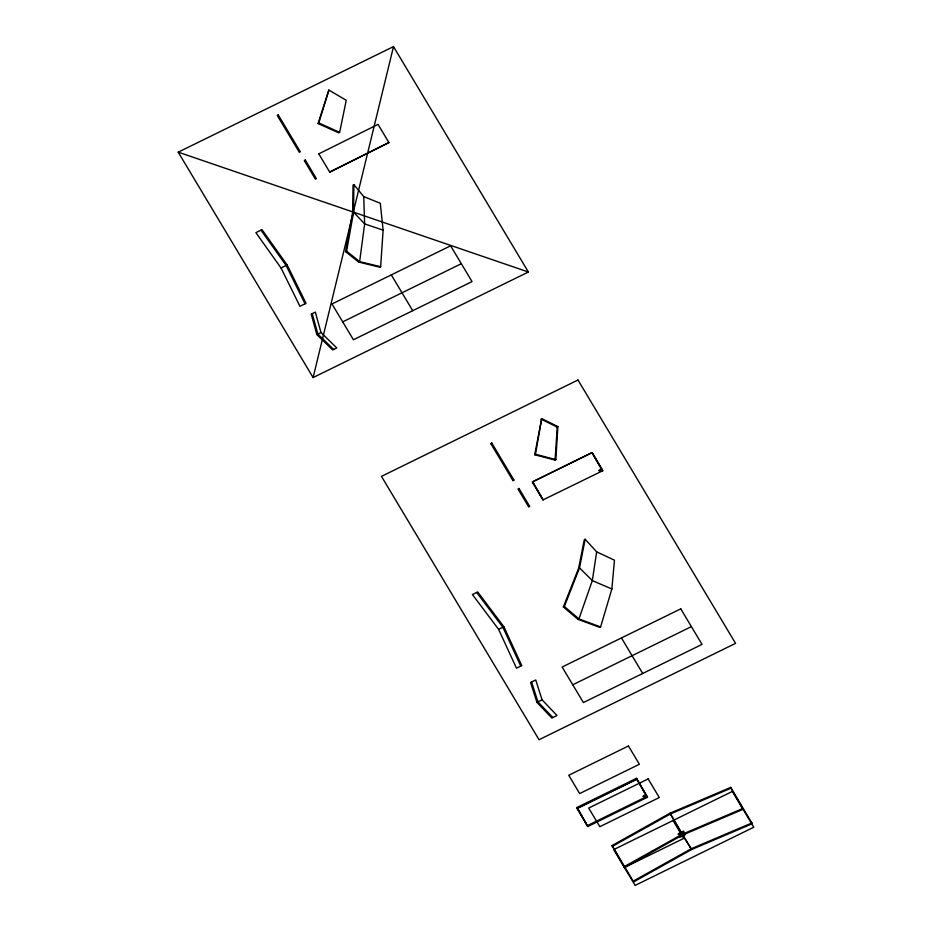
<?xml version="1.0" encoding="UTF-8"?>
<svg xmlns="http://www.w3.org/2000/svg" width="932" height="932" viewBox="0 0 932 932"><rect width="100%" height="100%" fill="white"/><g stroke="black" fill="none" stroke-linecap="round" stroke-linejoin="round"><path stroke-width="1.4" d="M353.869 184.618L353.554 212.193L346.622 251.139L345.562 251.628L358.634 262.067L379.662 267.146L380.652 266.738L383.122 230.157L380.291 203.281L363.725 196.559L353.869 184.618L353.042 185.084L352.622 212.671L345.562 251.628M555.856 459.616L557.86 426.588L541.69 418.596L534.7 454.781L555.088 460.058L555.856 459.616L535.481 454.257L534.7 454.781M555.088 460.058L557.231 427.066L557.86 426.588M611.858 588.977L614.468 560.202L596.666 551.849L585.156 539.267L584.306 539.71L578.597 568.345L563.371 606.965L577.968 619.337L599.649 627.341L600.616 626.945L611.858 588.977L592.321 580.613L579.518 567.879L585.156 539.267M532.626 481.879L543.1 499.867L602.911 470.648L592.1 452.603L532.277 481.937L543.076 499.983L532.626 481.879L592.1 452.603L602.538 470.835L592.088 452.731M596.666 551.849L592.321 580.613L578.935 618.906L577.968 619.337M535.481 454.257L541.69 418.596M339.644 132.367L346.25 100.295L328.88 90.066L318.022 123.548L338.875 132.892L339.644 132.367L318.802 122.954L318.022 123.548M313.105 377.565L393.502 46.6L178.222 152.161L313.105 377.565L528.386 272.016L393.502 46.6M557.266 427.322L556.928 427.508A1.526 0.99 -22.7 0 1 556.322 426.728L556.625 426.472A1.503 0.967 -22.7 0 1 557.231 427.287M318.802 122.954L328.88 90.066M563.371 606.965L564.361 606.511L579.518 567.879L578.597 568.345M304.543 161.003L305.475 160.397M612.056 845.557L670.003 813.205L730.688 787.4L752.287 823.725L691.602 849.541L633.655 881.893L612.056 845.557L624.44 867.494L683.75 838.416L673.044 820.521M612.394 846.361L670.341 814.009L731.026 788.192L743.06 809.326L682.375 835.142L624.44 867.494L624.102 866.702L682.049 834.35L742.734 808.533L743.06 809.326M490.931 443.772L491.898 443.248M513.019 480.691L513.986 480.155M352.622 212.671L353.554 212.193L364.645 223.89L383.122 230.157M318.837 153.838L378.031 124.387L388.912 142.561L329.73 172.152L318.861 153.978M329.718 172.024L388.912 142.561M281.021 267.962L287.126 264.968L306.046 303.319L299.941 306.302L281.021 267.962L255.881 232.662L261.985 229.668L287.126 264.968M316.845 334.541L320.969 332.526L336.767 347.927L332.642 349.954L316.845 334.541L311.218 314.142L315.342 312.127L320.969 332.526M342.708 321.866L461.328 263.698M498.597 629.333L503.874 626.747L521.769 665.599L516.491 668.186L498.597 629.333L472.419 594.546L477.697 591.96L503.874 626.747M536.925 702.355L542.075 699.827L556.987 715.496L551.837 718.024L536.925 702.355L530.576 682.492L535.725 679.964L542.075 699.827M572.761 684.787L691.393 626.619M577.024 807.473L587.789 826.498L576.978 808.44L636.812 779.105L647.612 797.163L587.789 826.498L577.024 807.473L636.486 778.313L647.251 797.338L636.486 778.313M577.339 808.382L636.801 779.234M587.475 825.577L646.936 796.429M358.634 262.067L359.635 261.624L380.652 266.738M178.222 152.161L528.386 272.016M600.616 626.945L578.935 618.906L564.361 606.511M541.038 419.155L557.231 427.066M346.622 251.139L359.635 261.624L364.645 223.89L363.725 196.559M333.656 349.453L317.859 334.052L312.232 313.653M552.839 717.535L537.927 701.866L531.578 682.003M476.695 592.449L502.872 627.236L520.767 666.089M260.972 230.169L286.112 265.469L305.032 303.809M682.049 834.35L691.602 849.541L670.003 813.205L682.375 835.142M621.446 637.931L642.707 673.463M391.3 274.882L412.725 310.682M752.287 823.725L751.949 822.933L691.264 848.737L633.317 881.089L633.655 881.893M730.688 787.4L731.026 788.192M678.216 834.105C680.465 836.726 680.791 830.598 678.216 834.105M683.645 834.711C686.045 836.307 686.034 832.043 683.645 834.664M643.162 796.289C645.678 798.34 645.457 793.237 643.173 796.231M682.119 832.043C684.309 834.839 684.799 828.909 682.119 832.043M679.754 836.726C682.224 838.183 681.863 833.674 679.754 836.726M598.787 470.532C600.756 472.862 601.618 467.549 598.81 470.45M305.277 160.059L304.345 160.665L315.412 179.177L316.356 178.583L305.277 160.059M518.961 488.461L518.017 489.044L528.77 507.008L529.714 506.425L518.961 488.461M491.793 443.061L490.815 443.597L512.903 480.504L513.882 479.968L491.793 443.061M278.237 114.892L277.258 115.417L299.323 152.289L300.302 151.765L278.237 114.892M450.622 245.803L331.99 303.96L353.414 339.761L472.035 281.604L450.622 245.803M577.98 380.011L381.456 476.368L539.045 739.717L735.558 643.36L577.98 380.011M680.756 608.852L562.136 667.021L583.397 702.553L702.017 644.385L680.756 608.852M628.436 745.984L568.73 775.261L579.669 793.551L639.387 764.263L628.436 745.984M648.148 778.919L588.698 808.056L599.847 826.684L659.285 797.536L648.148 778.919M732.354 791.431L613.722 849.6L635.146 885.4L753.778 827.232L732.354 791.431"/></g></svg>
